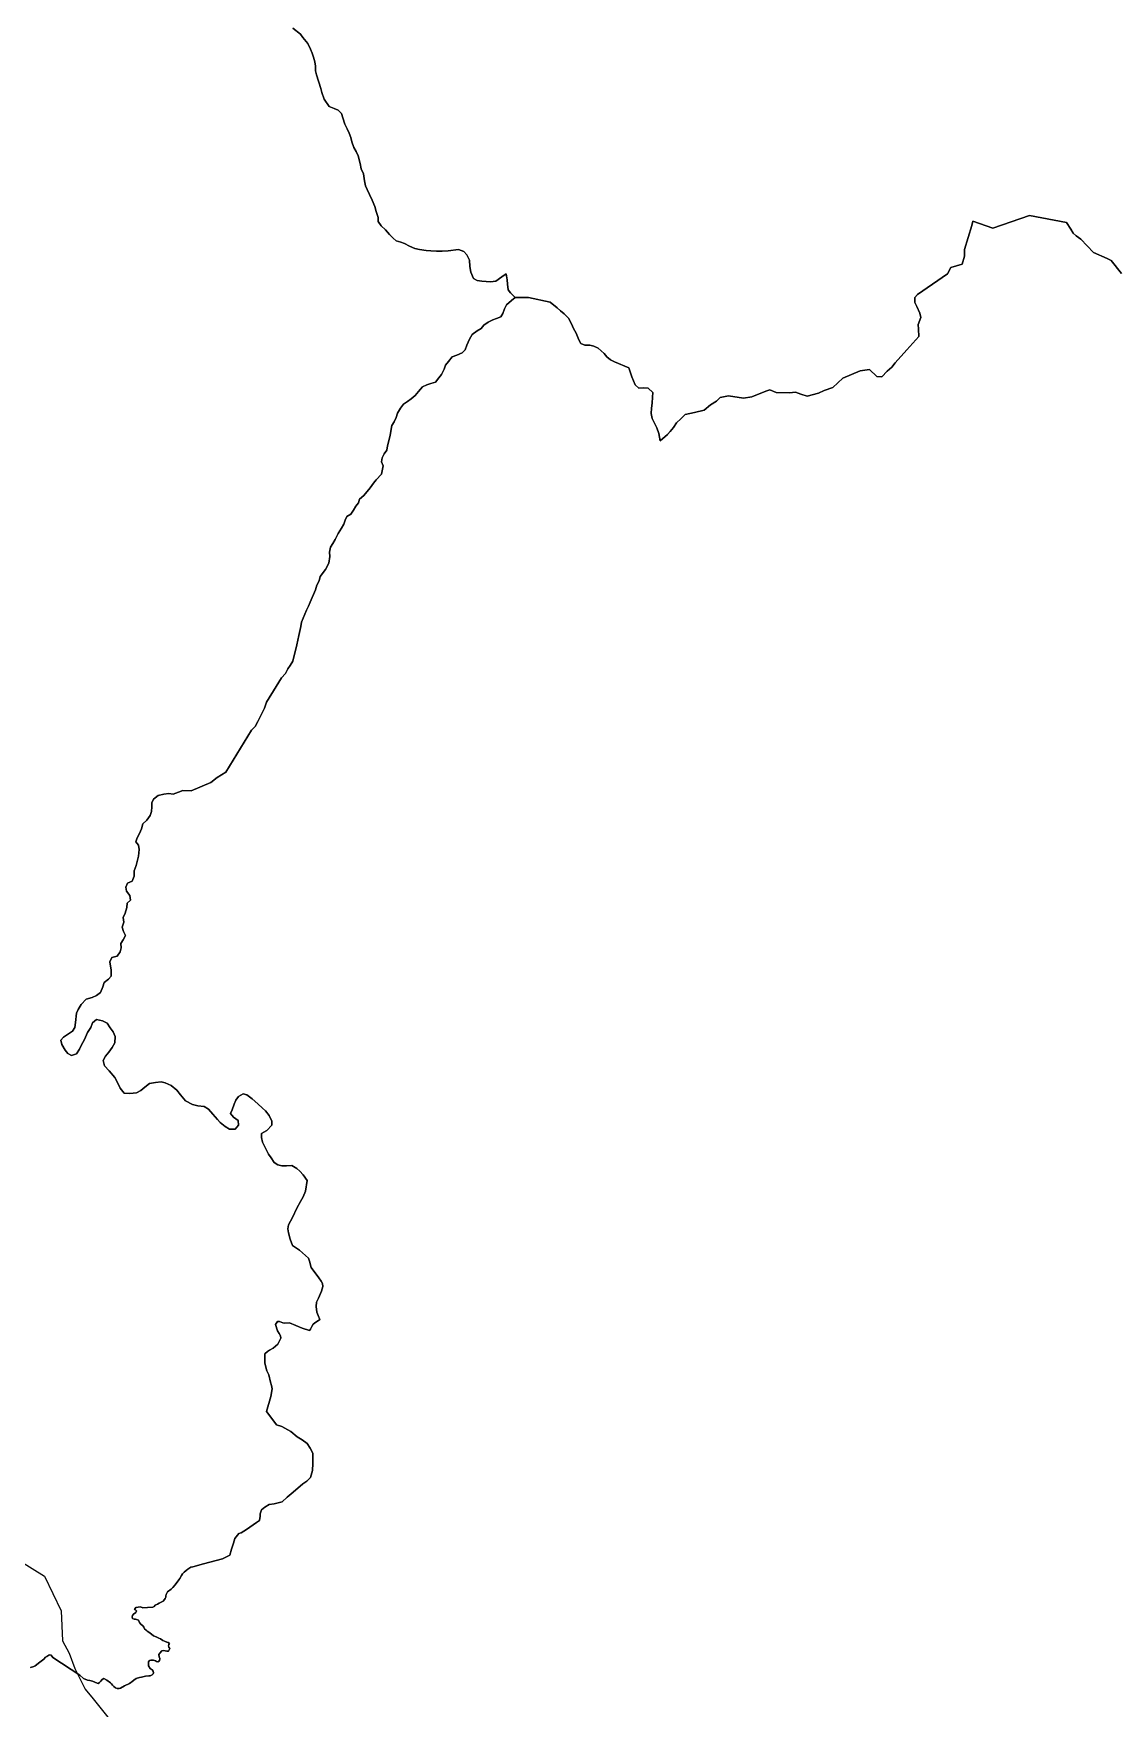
# Model space of a CAD drawing. Extents: x 283583 to 658922, y 889284 to 1241133.
# Drawn here: x 551461 to 576605, y 1002997 to 1041960 of the extents above; entities that cross this region are included whole.
import ezdxf

# ---------------------------------------------------------------- set-up
doc = ezdxf.new("R2010")
doc.units = 0
doc.header["$MEASUREMENT"] = 0
for name, color, linetype in [('230 kV', 14, 'Continuous'), ('LIMON', 7, 'Continuous'), ('PUNTARENAS', 7, 'Continuous'), ('SAN JOSE', 7, 'Continuous')]:
    doc.layers.add(name, color=color, linetype=linetype)

msp = doc.modelspace()

# ---------------------------------------------------------------- linework, layer by layer
at = {"layer": '230 kV'}
msp.add_lwpolyline([(550621, 1006748), (551715, 1006078), (552101, 1005270), (552138, 1004572), (552294, 1004287), (552423, 1003929), (552665, 1003449), (552848, 1003222), (552972, 1003067), (553725, 1002131)], dxfattribs=at)
at = {"layer": 'LIMON', "color": 241}
msp.add_lwpolyline([(576770, 1036377), (576531, 1036678), (576436, 1036727), (576115, 1036866), (575819, 1037175), (575716, 1037257), (575647, 1037319), (575590, 1037411), (575492, 1037566), (574632, 1037724), (573776, 1037432), (573310, 1037594), (573286, 1037497), (573119, 1036934), (573114, 1036778), (573064, 1036597), (572801, 1036516), (572724, 1036373), (572027, 1035888), (571964, 1035817), (571963, 1035699), (572005, 1035608), (572075, 1035458), (572097, 1035355), (572037, 1035188), (572050, 1035082), (572055, 1034915), (571779, 1034604), (571505, 1034299), (571430, 1034200), (571320, 1034103), (571192, 1033972), (571080, 1033985), (570907, 1034147), (570691, 1034115), (570286, 1033939), (570052, 1033727), (569852, 1033658), (569724, 1033592), (569457, 1033521), (569311, 1033571), (569183, 1033614), (569047, 1033601), (568739, 1033608), (568589, 1033670), (568493, 1033638), (568172, 1033508), (567978, 1033476), (567629, 1033528), (567431, 1033496), (567345, 1033407), (567212, 1033321), (567063, 1033196), (566838, 1033147), (566622, 1033098), (566516, 1032998), (566419, 1032904), (566344, 1032796), (566274, 1032705), (566209, 1032636), (566041, 1032485), (566008, 1032652), (565963, 1032788), (565896, 1032909), (565851, 1033002), (565825, 1033117), (565837, 1033248), (565851, 1033363), (565862, 1033504), (565867, 1033611), (565762, 1033709), (565659, 1033715), (565543, 1033710), (565459, 1033790), (565421, 1033877), (565380, 1033972), (565336, 1034087), (565311, 1034180), (564975, 1034324), (564885, 1034368), (564798, 1034442), (564737, 1034513), (564594, 1034638), (564492, 1034688), (564398, 1034712), (564282, 1034711), (564194, 1034751), (564145, 1034838), (564085, 1034990), (564024, 1035096), (563973, 1035207), (563908, 1035340), (563802, 1035438), (563722, 1035510), (563641, 1035576), (563478, 1035709), (562974, 1035822), (562864, 1035821), (562667, 1035822), (562558, 1035928), (562501, 1036001), (562484, 1036133), (562480, 1036232), (562458, 1036367), (562352, 1036298), (562212, 1036201), (562093, 1036184), (561990, 1036189), (561890, 1036201), (561781, 1036217), (561692, 1036262), (561630, 1036409), (561611, 1036543), (561600, 1036684), (561544, 1036812), (561469, 1036887), (561344, 1036933), (561108, 1036907), (560964, 1036896), (560835, 1036898), (560705, 1036902), (560592, 1036911), (560436, 1036934), (560333, 1036962), (560209, 1037014), (560090, 1037078), (560002, 1037106), (559898, 1037140), (559829, 1037203), (559744, 1037283), (559651, 1037396), (559548, 1037486), (559482, 1037585), (559475, 1037683), (559428, 1037822), (559402, 1037938), (559340, 1038083), (559273, 1038212), (559220, 1038330), (559187, 1038418), (559160, 1038529), (559135, 1038694), (559083, 1038814), (559056, 1038934), (559014, 1039116), (558965, 1039214), (558913, 1039307), (558862, 1039439), (558839, 1039542), (558807, 1039645), (558760, 1039742), (558700, 1039848), (558658, 1039998), (558625, 1040099), (558547, 1040174), (558452, 1040218), (558340, 1040262), (558225, 1040429), (558166, 1040585), (558143, 1040680), (558041, 1040998), (558023, 1041090), (558019, 1041197), (558004, 1041302), (557971, 1041409), (557945, 1041506), (557908, 1041596), (557841, 1041731), (557725, 1041864), (557669, 1041941), (557495, 1042085)], dxfattribs=at)
at = {"layer": 'PUNTARENAS', "color": 241}
msp.add_lwpolyline([(551393, 1003948), (551466, 1003978), (551497, 1003993), (551528, 1004017), (551578, 1004049), (551612, 1004078), (551639, 1004101), (551698, 1004148), (551744, 1004188), (551770, 1004207), (551815, 1004235), (551844, 1004248), (551869, 1004240), (551914, 1004183), (552537, 1003773), (552621, 1003693), (552718, 1003657), (552774, 1003652), (552834, 1003630), (552942, 1003589), (552968, 1003582), (553000, 1003602), (553028, 1003635), (553056, 1003675), (553094, 1003692), (553169, 1003654), (553251, 1003598), (553274, 1003574), (553297, 1003544), (553329, 1003511), (553367, 1003476), (553411, 1003465), (553455, 1003465), (553482, 1003470), (553580, 1003526), (553608, 1003537), (553662, 1003564), (553695, 1003582), (553723, 1003601), (553747, 1003619), (553794, 1003658), (553852, 1003698), (553926, 1003722), (553976, 1003725), (554065, 1003749), (554142, 1003757), (554175, 1003760), (554222, 1003779), (554245, 1003801), (554251, 1003829), (554245, 1003863), (554218, 1003896), (554178, 1003931), (554138, 1003991), (554136, 1004017), (554136, 1004051), (554139, 1004081), (554158, 1004113), (554189, 1004125), (554224, 1004121), (554251, 1004118), (554298, 1004105), (554323, 1004092), (554355, 1004086), (554395, 1004103), (554398, 1004159), (554386, 1004200), (554380, 1004255), (554396, 1004285), (554447, 1004339), (554474, 1004345), (554527, 1004342), (554559, 1004334), (554598, 1004334), (554632, 1004390), (554609, 1004423), (554600, 1004454), (554612, 1004488), (554628, 1004510), (554593, 1004531), (554560, 1004543), (554505, 1004562), (554470, 1004583), (554419, 1004616), (554376, 1004633), (554311, 1004667), (554249, 1004691), (554169, 1004761), (554108, 1004799), (554081, 1004818), (554045, 1004853), (554025, 1004890), (554010, 1004912), (553952, 1004968), (553930, 1004995), (553901, 1005053), (553835, 1005074), (553800, 1005078), (553765, 1005089), (553758, 1005132), (553766, 1005161), (553789, 1005192), (553841, 1005229), (553861, 1005266), (553845, 1005286), (553814, 1005297), (553823, 1005323), (553843, 1005350), (553949, 1005361), (554008, 1005338), (554112, 1005346), (554239, 1005357), (554266, 1005373), (554295, 1005398), (554342, 1005426), (554387, 1005449), (554479, 1005494), (554509, 1005532), (554524, 1005556), (554537, 1005591), (554538, 1005619), (554547, 1005653), (554582, 1005710), (554663, 1005776), (554703, 1005815), (554753, 1005877), (554839, 1005993), (554865, 1006025), (554903, 1006091), (554929, 1006132), (554969, 1006169), (555010, 1006204), (555053, 1006238), (555118, 1006283), (555166, 1006290), (555418, 1006364), (555858, 1006475), (556027, 1006561), (556065, 1006703), (556114, 1006847), (556143, 1006955), (556238, 1007070), (556293, 1007086), (556418, 1007163), (556493, 1007214), (556652, 1007323), (556718, 1007371), (556732, 1007469), (556731, 1007529), (556767, 1007617), (556845, 1007679), (556944, 1007746), (557060, 1007758), (557245, 1007803), (557360, 1007911), (557503, 1008031), (557729, 1008220), (557817, 1008289), (557904, 1008374), (557953, 1008531), (557960, 1008693), (557955, 1008935), (557896, 1009052), (557828, 1009164), (557714, 1009248), (557592, 1009319), (557445, 1009444), (557239, 1009557), (557117, 1009598), (557052, 1009680), (556884, 1009903), (556978, 1010252), (557011, 1010436), (557001, 1010512), (556976, 1010592), (556932, 1010759), (556888, 1010855), (556842, 1011034), (556842, 1011163), (556841, 1011249), (556908, 1011301), (556950, 1011330), (557035, 1011376), (557142, 1011471), (557211, 1011615), (557206, 1011666), (557179, 1011720), (557134, 1011779), (557094, 1011929), (557136, 1011998), (557186, 1012000), (557261, 1011967), (557310, 1011959), (557415, 1011970), (557713, 1011841), (557884, 1011790), (557904, 1011819), (557937, 1011882), (557968, 1011939), (557998, 1011959), (558118, 1012046), (558080, 1012137), (558048, 1012218), (558034, 1012347), (558044, 1012446), (558091, 1012545), (558158, 1012706), (558194, 1012817), (558186, 1012880), (558153, 1012940), (558099, 1013019), (557917, 1013253), (557879, 1013405), (557858, 1013474), (557650, 1013660), (557483, 1013767), (557433, 1013911), (557389, 1014063), (557377, 1014157), (557394, 1014250), (557482, 1014416), (557588, 1014635), (557670, 1014789), (557735, 1014899), (557785, 1015033), (557828, 1015282), (557734, 1015410), (557659, 1015493), (557589, 1015561), (557469, 1015628), (557345, 1015622), (557235, 1015621), (557144, 1015647), (557062, 1015695), (556989, 1015810), (556925, 1015893), (556789, 1016168), (556766, 1016281), (556768, 1016374), (556891, 1016441), (557002, 1016564), (557005, 1016662), (556946, 1016791), (556860, 1016896), (556789, 1016964), (556678, 1017063), (556549, 1017177), (556427, 1017271), (556337, 1017296), (556233, 1017236), (556170, 1017146), (556131, 1017056), (556079, 1016924), (556042, 1016836), (556114, 1016754), (556219, 1016678), (556232, 1016565), (556150, 1016470), (556022, 1016476), (555923, 1016538), (555807, 1016630), (555742, 1016697), (555632, 1016822), (555532, 1016940), (555428, 1017003), (555287, 1017014), (555160, 1017048), (554998, 1017133), (554878, 1017272), (554799, 1017381), (554667, 1017486), (554527, 1017555), (554433, 1017575), (554302, 1017559), (554160, 1017538), (554050, 1017453), (553960, 1017372), (553858, 1017315), (553705, 1017305), (553573, 1017312), (553477, 1017430), (553418, 1017557), (553356, 1017672), (553219, 1017828), (553112, 1017948), (553078, 1018071), (553133, 1018175), (553217, 1018266), (553289, 1018375), (553350, 1018478), (553358, 1018632), (553316, 1018737), (553243, 1018828), (553174, 1018939), (553067, 1018997), (552930, 1019025), (552836, 1018950), (552794, 1018838), (552715, 1018719), (552648, 1018562), (552568, 1018421), (552528, 1018336), (552465, 1018224), (552349, 1018187), (552259, 1018235), (552196, 1018308), (552119, 1018440), (552098, 1018540), (552157, 1018611), (552274, 1018692), (552369, 1018750), (552425, 1018841), (552435, 1018953), (552463, 1019171), (552502, 1019258), (552573, 1019376), (552683, 1019494), (552826, 1019533), (552926, 1019579), (553023, 1019652), (553074, 1019784), (553104, 1019884), (553206, 1019959), (553266, 1020029), (553270, 1020174), (553238, 1020364), (553286, 1020463), (553406, 1020497), (553476, 1020596), (553499, 1020695), (553496, 1020791), (553548, 1020880), (553601, 1020981), (553555, 1021075), (553524, 1021173), (553561, 1021292), (553544, 1021396), (553590, 1021497), (553629, 1021628), (553640, 1021730), (553718, 1021801), (553705, 1021909), (553627, 1022011), (553606, 1022100), (553651, 1022194), (553758, 1022245), (553804, 1022360), (553801, 1022480), (553853, 1022604), (553884, 1022730), (553906, 1022826), (553917, 1022981), (553902, 1023079), (553845, 1023158), (553872, 1023248), (553925, 1023352), (553974, 1023462), (554004, 1023574), (554101, 1023659), (554178, 1023771), (554208, 1023860), (554217, 1023971), (554211, 1024064), (554253, 1024151), (554363, 1024232), (554490, 1024269), (554611, 1024282), (554710, 1024263), (554833, 1024316), (554931, 1024351), (555129, 1024342), (555587, 1024535), (555732, 1024652), (555934, 1024775), (556531, 1025756), (556617, 1025842), (556681, 1025953), (556787, 1026173), (556834, 1026265), (556878, 1026403), (557104, 1026773), (557230, 1026969), (557322, 1027071), (557375, 1027182), (557429, 1027259), (557497, 1027361), (557583, 1027737), (557636, 1027955), (557678, 1028169), (557692, 1028264), (557770, 1028452), (557813, 1028549), (557854, 1028638), (557893, 1028729), (558024, 1029021), (558054, 1029124), (558104, 1029231), (558126, 1029327), (558255, 1029493), (558332, 1029641), (558352, 1029797), (558350, 1029895), (558368, 1030013), (558421, 1030096), (558475, 1030187), (558548, 1030326), (558628, 1030452), (558682, 1030549), (558713, 1030636), (558751, 1030723), (558842, 1030782), (558902, 1030871), (558962, 1030965), (559019, 1031039), (559044, 1031130), (559145, 1031214), (559293, 1031390), (559373, 1031498), (559428, 1031574), (559558, 1031709), (559593, 1031905), (559557, 1031996), (559571, 1032090), (559619, 1032181), (559678, 1032265), (559698, 1032367), (559758, 1032606), (559774, 1032710), (559798, 1032839), (559848, 1032927), (559899, 1033027), (559925, 1033130), (559994, 1033247), (560070, 1033335), (560159, 1033400), (560246, 1033459), (560337, 1033541), (560418, 1033633), (560512, 1033740), (560612, 1033785), (560702, 1033817), (560810, 1033849), (560893, 1033951), (560951, 1034030), (561013, 1034152), (561048, 1034248), (561117, 1034333), (561201, 1034435), (561307, 1034479), (561432, 1034532), (561503, 1034605), (561543, 1034714), (561605, 1034848), (561665, 1034956), (561783, 1035040), (561873, 1035100), (561936, 1035177), (562040, 1035243), (562146, 1035296), (562232, 1035332), (562332, 1035370), (562381, 1035448), (562414, 1035556), (562467, 1035650), (562579, 1035748), (562667, 1035822), (562864, 1035821), (562974, 1035822), (563478, 1035709), (563641, 1035576), (563722, 1035510), (563802, 1035438), (563908, 1035340), (563973, 1035207), (564024, 1035096), (564085, 1034990), (564145, 1034838), (564194, 1034751), (564282, 1034711), (564398, 1034712), (564492, 1034688), (564594, 1034638), (564737, 1034513), (564798, 1034442), (564885, 1034368), (564975, 1034324), (565311, 1034180), (565336, 1034087), (565380, 1033972), (565421, 1033877), (565459, 1033790), (565543, 1033710), (565659, 1033715), (565762, 1033709), (565867, 1033611), (565862, 1033504), (565851, 1033363), (565837, 1033248), (565825, 1033117), (565851, 1033002), (565896, 1032909), (565963, 1032788), (566008, 1032652), (566041, 1032485), (566209, 1032636), (566274, 1032705), (566344, 1032796), (566419, 1032904), (566516, 1032998), (566622, 1033098), (566838, 1033147), (567063, 1033196), (567212, 1033321), (567345, 1033407), (567431, 1033496), (567629, 1033528), (567978, 1033476), (568172, 1033508), (568493, 1033638), (568589, 1033670), (568739, 1033608), (569047, 1033601), (569183, 1033614), (569311, 1033571), (569457, 1033521), (569724, 1033592), (569852, 1033658), (570052, 1033727), (570286, 1033939), (570691, 1034115), (570907, 1034147), (571080, 1033985), (571192, 1033972), (571320, 1034103), (571430, 1034200), (571505, 1034299), (571779, 1034604), (572055, 1034915), (572050, 1035082), (572037, 1035188), (572097, 1035355), (572075, 1035458), (572005, 1035608), (571963, 1035699), (571964, 1035817), (572027, 1035888), (572724, 1036373), (572801, 1036516), (573064, 1036597), (573114, 1036778), (573119, 1036934), (573286, 1037497), (573310, 1037594), (573776, 1037432), (574632, 1037724), (575492, 1037566), (575590, 1037411), (575647, 1037319), (575716, 1037257), (575819, 1037175), (576115, 1036866), (576436, 1036727), (576531, 1036678), (576770, 1036377)], dxfattribs=at)
at = {"layer": 'SAN JOSE', "color": 241}
msp.add_lwpolyline([(557495, 1042085), (557669, 1041941), (557725, 1041864), (557841, 1041731), (557908, 1041596), (557945, 1041506), (557971, 1041409), (558004, 1041302), (558019, 1041197), (558023, 1041090), (558041, 1040998), (558143, 1040680), (558166, 1040585), (558225, 1040429), (558340, 1040262), (558452, 1040218), (558547, 1040174), (558625, 1040099), (558658, 1039998), (558700, 1039848), (558760, 1039742), (558807, 1039645), (558839, 1039542), (558862, 1039439), (558913, 1039307), (558965, 1039214), (559014, 1039116), (559056, 1038934), (559083, 1038814), (559135, 1038694), (559160, 1038529), (559187, 1038418), (559220, 1038330), (559273, 1038212), (559340, 1038083), (559402, 1037938), (559428, 1037822), (559475, 1037683), (559482, 1037585), (559548, 1037486), (559651, 1037396), (559744, 1037283), (559829, 1037203), (559898, 1037140), (560002, 1037106), (560090, 1037078), (560209, 1037014), (560333, 1036962), (560436, 1036934), (560592, 1036911), (560705, 1036902), (560835, 1036898), (560964, 1036896), (561108, 1036907), (561344, 1036933), (561469, 1036887), (561544, 1036812), (561600, 1036684), (561611, 1036543), (561630, 1036409), (561692, 1036262), (561781, 1036217), (561890, 1036201), (561990, 1036189), (562093, 1036184), (562212, 1036201), (562352, 1036298), (562458, 1036367), (562480, 1036232), (562484, 1036133), (562501, 1036001), (562558, 1035928), (562667, 1035822), (562579, 1035748), (562467, 1035650), (562414, 1035556), (562381, 1035448), (562332, 1035370), (562232, 1035332), (562146, 1035296), (562040, 1035243), (561936, 1035177), (561873, 1035100), (561783, 1035040), (561665, 1034956), (561605, 1034848), (561543, 1034714), (561503, 1034605), (561432, 1034532), (561307, 1034479), (561201, 1034435), (561117, 1034333), (561048, 1034248), (561013, 1034152), (560951, 1034030), (560893, 1033951), (560810, 1033849), (560702, 1033817), (560612, 1033785), (560512, 1033740), (560418, 1033633), (560337, 1033541), (560246, 1033459), (560159, 1033400), (560070, 1033335), (559994, 1033247), (559925, 1033130), (559899, 1033027), (559848, 1032927), (559798, 1032839), (559774, 1032710), (559758, 1032606), (559698, 1032367), (559678, 1032265), (559619, 1032181), (559571, 1032090), (559557, 1031996), (559593, 1031905), (559558, 1031709), (559428, 1031574), (559373, 1031498), (559293, 1031390), (559145, 1031214), (559044, 1031130), (559019, 1031039), (558962, 1030965), (558902, 1030871), (558842, 1030782), (558751, 1030723), (558713, 1030636), (558682, 1030549), (558628, 1030452), (558548, 1030326), (558475, 1030187), (558421, 1030096), (558368, 1030013), (558350, 1029895), (558352, 1029797), (558332, 1029641), (558255, 1029493), (558126, 1029327), (558104, 1029231), (558054, 1029124), (558024, 1029021), (557893, 1028729), (557854, 1028638), (557813, 1028549), (557770, 1028452), (557692, 1028264), (557678, 1028169), (557636, 1027955), (557583, 1027737), (557497, 1027361), (557429, 1027259), (557375, 1027182), (557322, 1027071), (557230, 1026969), (557104, 1026773), (556878, 1026403), (556834, 1026265), (556787, 1026173), (556681, 1025953), (556617, 1025842), (556531, 1025756), (555934, 1024775), (555732, 1024652), (555587, 1024535), (555129, 1024342), (554931, 1024351), (554833, 1024316), (554710, 1024263), (554611, 1024282), (554490, 1024269), (554363, 1024232), (554253, 1024151), (554211, 1024064), (554217, 1023971), (554208, 1023860), (554178, 1023771), (554101, 1023659), (554004, 1023574), (553974, 1023462), (553925, 1023352), (553872, 1023248), (553845, 1023158), (553902, 1023079), (553917, 1022981), (553906, 1022826), (553884, 1022730), (553853, 1022604), (553801, 1022480), (553804, 1022360), (553758, 1022245), (553651, 1022194), (553606, 1022100), (553627, 1022011), (553705, 1021909), (553718, 1021801), (553640, 1021730), (553629, 1021628), (553590, 1021497), (553544, 1021396), (553561, 1021292), (553524, 1021173), (553555, 1021075), (553601, 1020981), (553548, 1020880), (553496, 1020791), (553499, 1020695), (553476, 1020596), (553406, 1020497), (553286, 1020463), (553238, 1020364), (553270, 1020174), (553266, 1020029), (553206, 1019959), (553104, 1019884), (553074, 1019784), (553023, 1019652), (552926, 1019579), (552826, 1019533), (552683, 1019494), (552573, 1019376), (552502, 1019258), (552463, 1019171), (552435, 1018953), (552425, 1018841), (552369, 1018750), (552274, 1018692), (552157, 1018611), (552098, 1018540), (552119, 1018440), (552196, 1018308), (552259, 1018235), (552349, 1018187), (552465, 1018224), (552528, 1018336), (552568, 1018421), (552648, 1018562), (552715, 1018719), (552794, 1018838), (552836, 1018950), (552930, 1019025), (553067, 1018997), (553174, 1018939), (553243, 1018828), (553316, 1018737), (553358, 1018632), (553350, 1018478), (553289, 1018375), (553217, 1018266), (553133, 1018175), (553078, 1018071), (553112, 1017948), (553219, 1017828), (553356, 1017672), (553418, 1017557), (553477, 1017430), (553573, 1017312), (553705, 1017305), (553858, 1017315), (553960, 1017372), (554050, 1017453), (554160, 1017538), (554302, 1017559), (554433, 1017575), (554527, 1017555), (554667, 1017486), (554799, 1017381), (554878, 1017272), (554998, 1017133), (555160, 1017048), (555287, 1017014), (555428, 1017003), (555532, 1016940), (555632, 1016822), (555742, 1016697), (555807, 1016630), (555923, 1016538), (556022, 1016476), (556150, 1016470), (556232, 1016565), (556219, 1016678), (556114, 1016754), (556042, 1016836), (556079, 1016924), (556131, 1017056), (556170, 1017146), (556233, 1017236), (556337, 1017296), (556427, 1017271), (556549, 1017177), (556678, 1017063), (556789, 1016964), (556860, 1016896), (556946, 1016791), (557005, 1016662), (557002, 1016564), (556891, 1016441), (556768, 1016374), (556766, 1016281), (556789, 1016168), (556925, 1015893), (556989, 1015810), (557062, 1015695), (557144, 1015647), (557235, 1015621), (557345, 1015622), (557469, 1015628), (557589, 1015561), (557659, 1015493), (557734, 1015410), (557828, 1015282), (557785, 1015033), (557735, 1014899), (557670, 1014789), (557588, 1014635), (557482, 1014416), (557394, 1014250), (557377, 1014157), (557389, 1014063), (557433, 1013911), (557483, 1013767), (557650, 1013660), (557858, 1013474), (557879, 1013405), (557917, 1013253), (558099, 1013019), (558153, 1012940), (558186, 1012880), (558194, 1012817), (558158, 1012706), (558091, 1012545), (558044, 1012446), (558034, 1012347), (558048, 1012218), (558080, 1012137), (558118, 1012046), (557998, 1011959), (557968, 1011939), (557937, 1011882), (557904, 1011819), (557884, 1011790), (557713, 1011841), (557415, 1011970), (557310, 1011959), (557261, 1011967), (557186, 1012000), (557136, 1011998), (557094, 1011929), (557134, 1011779), (557179, 1011720), (557206, 1011666), (557211, 1011615), (557142, 1011471), (557035, 1011376), (556950, 1011330), (556908, 1011301), (556841, 1011249), (556842, 1011163), (556842, 1011034), (556888, 1010855), (556932, 1010759), (556976, 1010592), (557001, 1010512), (557011, 1010436), (556978, 1010252), (556884, 1009903), (557052, 1009680), (557117, 1009598), (557239, 1009557), (557445, 1009444), (557592, 1009319), (557714, 1009248), (557828, 1009164), (557896, 1009052), (557955, 1008935), (557960, 1008693), (557953, 1008531), (557904, 1008374), (557817, 1008289), (557729, 1008220), (557503, 1008031), (557360, 1007911), (557245, 1007803), (557060, 1007758), (556944, 1007746), (556845, 1007679), (556767, 1007617), (556731, 1007529), (556732, 1007469), (556718, 1007371), (556652, 1007323), (556493, 1007214), (556418, 1007163), (556293, 1007086), (556238, 1007070), (556143, 1006955), (556114, 1006847), (556065, 1006703), (556027, 1006561), (555858, 1006475), (555418, 1006364), (555166, 1006290), (555118, 1006283), (555053, 1006238), (555010, 1006204), (554969, 1006169), (554929, 1006132), (554903, 1006091), (554865, 1006025), (554839, 1005993), (554753, 1005877), (554703, 1005815), (554663, 1005776), (554582, 1005710), (554547, 1005653), (554538, 1005619), (554537, 1005591), (554524, 1005556), (554509, 1005532), (554479, 1005494), (554387, 1005449), (554342, 1005426), (554295, 1005398), (554266, 1005373), (554239, 1005357), (554112, 1005346), (554008, 1005338), (553949, 1005361), (553843, 1005350), (553823, 1005323), (553814, 1005297), (553845, 1005286), (553861, 1005266), (553841, 1005229), (553789, 1005192), (553766, 1005161), (553758, 1005132), (553765, 1005089), (553800, 1005078), (553835, 1005074), (553901, 1005053), (553930, 1004995), (553952, 1004968), (554010, 1004912), (554025, 1004890), (554045, 1004853), (554081, 1004818), (554108, 1004799), (554169, 1004761), (554249, 1004691), (554311, 1004667), (554376, 1004633), (554419, 1004616), (554470, 1004583), (554505, 1004562), (554560, 1004543), (554593, 1004531), (554628, 1004510), (554612, 1004488), (554600, 1004454), (554609, 1004423), (554632, 1004390), (554598, 1004334), (554559, 1004334), (554527, 1004342), (554474, 1004345), (554447, 1004339), (554396, 1004285), (554380, 1004255), (554386, 1004200), (554398, 1004159), (554395, 1004103), (554355, 1004086), (554323, 1004092), (554298, 1004105), (554251, 1004118), (554224, 1004121), (554189, 1004125), (554158, 1004113), (554139, 1004081), (554136, 1004051), (554136, 1004017), (554138, 1003991), (554178, 1003931), (554218, 1003896), (554245, 1003863), (554251, 1003829), (554245, 1003801), (554222, 1003779), (554175, 1003760), (554142, 1003757), (554065, 1003749), (553976, 1003725), (553926, 1003722), (553852, 1003698), (553794, 1003658), (553747, 1003619), (553723, 1003601), (553695, 1003582), (553662, 1003564), (553608, 1003537), (553580, 1003526), (553482, 1003470), (553455, 1003465), (553411, 1003465), (553367, 1003476), (553329, 1003511), (553297, 1003544), (553274, 1003574), (553251, 1003598), (553169, 1003654), (553094, 1003692), (553056, 1003675), (553028, 1003635), (553000, 1003602), (552968, 1003582), (552942, 1003589), (552834, 1003630), (552774, 1003652), (552718, 1003657), (552621, 1003693), (552537, 1003773), (551914, 1004183), (551869, 1004240), (551844, 1004248), (551815, 1004235), (551770, 1004207), (551744, 1004188), (551698, 1004148), (551639, 1004101), (551612, 1004078), (551578, 1004049), (551528, 1004017), (551497, 1003993), (551466, 1003978), (551393, 1003948)], dxfattribs=at)

doc.saveas('drawing.dxf')
